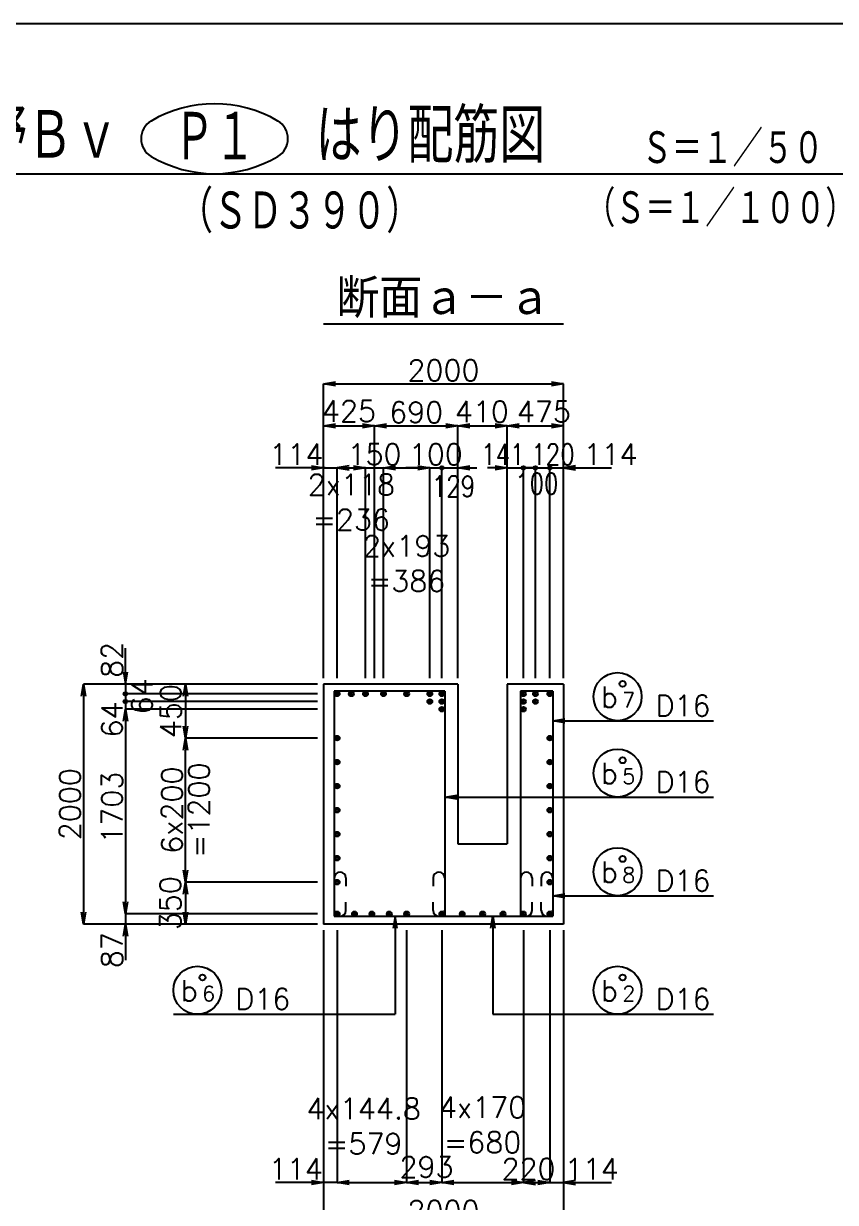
# Model space of a CAD drawing. Header units: millimetres. Extents: x -19525 to 20025, y -14225 to 14225.
# Drawn here: x -2248 to 4515, y 4033 to 13850 of the extents above; entities that cross this region are included whole.
import ezdxf
from ezdxf.enums import TextEntityAlignment as Align

# ---------------------------------------------------------------- set-up
doc = ezdxf.new("R2010")
doc.units = ezdxf.units.MM
doc.header["$PDMODE"] = 35
for name, color, linetype in [('DIM-01', 2, 'Continuous'), ('DIM-02', 2, 'Continuous'), ('GAIKEI-01', 7, 'Continuous'), ('TEKKIN-01', 3, 'Continuous'), ('TEKKIN-02', 4, 'Continuous'), ('TEKKIN-03', 6, 'Continuous'), ('TEXT-01', 4, 'Continuous'), ('WAKU-01', 1, 'Continuous'), ('WAKU-02', 4, 'Continuous')]:
    doc.layers.add(name, color=color, linetype=linetype)
doc.styles.get("Standard").update_dxf_attribs({"font": 'txt.shx', "bigfont": 'bigfont.shx'})
doc.dimstyles.get("Standard").update_dxf_attribs({"dimscale": 50, "dimtxt": 3.5, "dimasz": 2, "dimexe": 0, "dimexo": 1, "dimgap": 0.5, "dimtad": 1, "dimdec": 0, "dimzin": 0, "dimdsep": 46, "dimtxsty": 'Standard', "dimblk1": 'OPEN', "dimblk2": 'OPEN', "dimsah": 1, "dimcen": 0, "dimclrd": 2, "dimclre": 2, "dimclrt": 6, "dimaunit": 1, "dimadec": 0, "dimazin": 0, "dimtfac": 1, "dimtdec": 4, "dimtix": 1, "dimtofl": 0, "dimtmove": 2, "dimatfit": 3, "dimldrblk": 'OPEN', "dimfxl": 0, "dimtolj": 1, "dimtzin": 0, "dimarcsym": 0})

# ---------------------------------------------------------------- blocks, each defined once
blk = doc.blocks.new('GROUP_2')
at = {"layer": 'WAKU-02', "color": 2, "linetype": 'Continuous'}
for centre, radius, start, end in [((-5265, 24280), 2084, 59.566, 120.434), ((-6148, 25782), 342, 120.434, 239.566), ((-4383, 25782), 342, 300.434, 419.566), ((-5265, 27284), 2084, 239.566, 300.434)]:
    blk.add_arc(centre, radius, start, end, dxfattribs=at)
blk = doc.blocks.new('_OPEN')
at = {"color": 0, "linetype": 'ByBlock'}
for p, q in [((-1, 0.167), (0, 0)), ((0, 0), (-1, -0.167)), ((0, 0), (-1, 0))]:
    blk.add_line(p, q, dxfattribs=at)
blk = doc.blocks.new('*D71')
at = {"layer": 'DEFPOINTS', "color": 0}
for p in [(364, 6350), (943, 6350), (943, 4200)]:
    blk.add_point(p, dxfattribs=at)
at = {"layer": 'DIM-01', "color": 2, "lineweight": -2}
for p, q in [((943, 6300), (943, 4200)), ((464, 4200), (843, 4200))]:
    blk.add_line(p, q, dxfattribs=at)
at = {"layer": 'DIM-01', "color": 2, "lineweight": -2, "xscale": 100, "yscale": 100, "zscale": 100, "rotation": 180}
blk.add_blockref('_OPEN', (364, 4200), dxfattribs=at)
at = {"layer": 'DIM-01', "color": 2, "lineweight": -2, "xscale": 100, "yscale": 100, "zscale": 100}
blk.add_blockref('_OPEN', (943, 4200), dxfattribs=at)
at = {"layer": 'DIM-01', "color": 6, "insert": (585.1, 4668.8), "char_height": 175, "attachment_point": 5}
blk.add_mtext('\\A1;4x144.8\\P=579', dxfattribs=at)
blk = doc.blocks.new('*D72')
at = {"layer": 'DEFPOINTS', "color": 0}
for p in [(250, 6350), (364, 6350), (364, 4200)]:
    blk.add_point(p, dxfattribs=at)
at = {"layer": 'DIM-01', "color": 2, "lineweight": -2}
blk.add_line((364, 6300), (364, 4200), dxfattribs=at)
at = {"layer": 'DIM-01', "color": 6, "insert": (20.4, 4312.5), "char_height": 175, "attachment_point": 5}
blk.add_mtext('\\A1;114', dxfattribs=at)
blk = doc.blocks.new('*D73')
at = {"layer": 'DEFPOINTS', "color": 0}
for p in [(364, 10150), (250, 8350), (364, 8350)]:
    blk.add_point(p, dxfattribs=at)
at = {"layer": 'DIM-01', "color": 2, "lineweight": -2}
blk.add_line((364, 8400), (364, 10150), dxfattribs=at)
at = {"layer": 'DIM-01', "color": 6, "insert": (24.1, 10262.5), "char_height": 175, "attachment_point": 5}
blk.add_mtext('\\A1;114', dxfattribs=at)
blk = doc.blocks.new('*D74')
at = {"layer": 'DEFPOINTS', "color": 0}
for p in [(675, 10500), (250, 8350), (675, 8350)]:
    blk.add_point(p, dxfattribs=at)
at = {"layer": 'DIM-01', "color": 2, "lineweight": -2}
for p, q in [((350, 10500), (575, 10500)), ((675, 8400), (675, 10500))]:
    blk.add_line(p, q, dxfattribs=at)
at = {"layer": 'DIM-01', "color": 2, "lineweight": -2, "xscale": 100, "yscale": 100, "zscale": 100, "rotation": 180}
blk.add_blockref('_OPEN', (250, 10500), dxfattribs=at)
at = {"layer": 'DIM-01', "color": 2, "lineweight": -2, "xscale": 100, "yscale": 100, "zscale": 100}
blk.add_blockref('_OPEN', (675, 10500), dxfattribs=at)
at = {"layer": 'DIM-01', "color": 6, "insert": (462.5, 10622.4), "char_height": 175, "attachment_point": 5}
blk.add_mtext('\\A1;425', dxfattribs=at)
blk = doc.blocks.new('*D75')
at = {"layer": 'DEFPOINTS', "color": 0}
for p in [(250, 6350), (2250, 6350), (2250, 3850)]:
    blk.add_point(p, dxfattribs=at)
at = {"layer": 'DIM-01', "color": 2, "lineweight": -2}
for p, q in [((250, 6300), (250, 3850)), ((2250, 6300), (2250, 3850)), ((350, 3850), (2150, 3850))]:
    blk.add_line(p, q, dxfattribs=at)
at = {"layer": 'DIM-01', "color": 2, "lineweight": -2, "xscale": 100, "yscale": 100, "zscale": 100, "rotation": 180}
blk.add_blockref('_OPEN', (250, 3850), dxfattribs=at)
at = {"layer": 'DIM-01', "color": 2, "lineweight": -2, "xscale": 100, "yscale": 100, "zscale": 100}
blk.add_blockref('_OPEN', (2250, 3850), dxfattribs=at)
at = {"layer": 'DIM-01', "color": 6, "insert": (1250, 3962.5), "char_height": 175, "attachment_point": 5}
blk.add_mtext('\\A1;2000', dxfattribs=at)
blk = doc.blocks.new('*D76')
at = {"layer": 'DEFPOINTS', "color": 0}
for p in [(400, 6700), (-900, 6350), (1700, 6350)]:
    blk.add_point(p, dxfattribs=at)
at = {"layer": 'DIM-01', "color": 2, "lineweight": -2}
blk.add_line((-900, 6600), (-900, 6450), dxfattribs=at)
at = {"layer": 'DIM-01', "color": 2, "lineweight": -2, "xscale": 100, "yscale": 100, "zscale": 100}
for p, rotation in [((-900, 6700), 90), ((-900, 6350), 270)]:
    blk.add_blockref('_OPEN', p, dxfattribs=dict(at, rotation=rotation))
at = {"layer": 'DIM-01', "color": 6, "insert": (-1025.1, 6525), "char_height": 175, "attachment_point": 5, "rotation": 90}
blk.add_mtext('\\A1;350', dxfattribs=at)
blk = doc.blocks.new('*D77')
at = {"layer": 'DEFPOINTS', "color": 0}
for p in [(-250, 8350), (-900, 7900), (400, 7900)]:
    blk.add_point(p, dxfattribs=at)
at = {"layer": 'DIM-01', "color": 2, "lineweight": -2}
blk.add_line((-900, 8250), (-900, 8000), dxfattribs=at)
at = {"layer": 'DIM-01', "color": 2, "lineweight": -2, "xscale": 100, "yscale": 100, "zscale": 100}
for p, rotation in [((-900, 8350), 90), ((-900, 7900), 270)]:
    blk.add_blockref('_OPEN', p, dxfattribs=dict(at, rotation=rotation))
at = {"layer": 'DIM-01', "color": 6, "insert": (-1021.7, 8125), "char_height": 175, "attachment_point": 5, "rotation": 90}
blk.add_mtext('\\A1;450', dxfattribs=at)
blk = doc.blocks.new('*D78')
at = {"layer": 'DEFPOINTS', "color": 0}
for p in [(2250, 10850), (250, 8350), (2250, 8350)]:
    blk.add_point(p, dxfattribs=at)
at = {"layer": 'DIM-01', "color": 2, "lineweight": -2}
for p, q in [((250, 8400), (250, 10850)), ((350, 10850), (2150, 10850)), ((2250, 8400), (2250, 10850))]:
    blk.add_line(p, q, dxfattribs=at)
at = {"layer": 'DIM-01', "color": 2, "lineweight": -2, "xscale": 100, "yscale": 100, "zscale": 100, "rotation": 180}
blk.add_blockref('_OPEN', (250, 10850), dxfattribs=at)
at = {"layer": 'DIM-01', "color": 2, "lineweight": -2, "xscale": 100, "yscale": 100, "zscale": 100}
blk.add_blockref('_OPEN', (2250, 10850), dxfattribs=at)
at = {"layer": 'DIM-01', "color": 6, "insert": (1250, 10962.5), "char_height": 175, "attachment_point": 5}
blk.add_mtext('\\A1;2000', dxfattribs=at)
blk = doc.blocks.new('*D79')
at = {"layer": 'DEFPOINTS', "color": 0}
for p in [(250, 8350), (-1750, 6350), (250, 6350)]:
    blk.add_point(p, dxfattribs=at)
at = {"layer": 'DIM-01', "color": 2, "lineweight": -2}
for p, q in [((200, 8350), (-1750, 8350)), ((-1750, 8250), (-1750, 6450)), ((200, 6350), (-1750, 6350))]:
    blk.add_line(p, q, dxfattribs=at)
at = {"layer": 'DIM-01', "color": 2, "lineweight": -2, "xscale": 100, "yscale": 100, "zscale": 100}
for p, rotation in [((-1750, 8350), 90), ((-1750, 6350), 270)]:
    blk.add_blockref('_OPEN', p, dxfattribs=dict(at, rotation=rotation))
at = {"layer": 'DIM-01', "color": 6, "insert": (-1862.5, 7350), "char_height": 175, "attachment_point": 5, "rotation": 90}
blk.add_mtext('\\A1;2000', dxfattribs=at)
blk = doc.blocks.new('*D80')
at = {"layer": 'DEFPOINTS', "color": 0}
for p in [(250, 6437.2), (-1400, 6350), (250, 6350)]:
    blk.add_point(p, dxfattribs=at)
at = {"layer": 'DIM-01', "color": 6, "insert": (-1512.5, 6134.4), "char_height": 175, "attachment_point": 5, "rotation": 90}
blk.add_mtext('\\A1;87', dxfattribs=at)
blk = doc.blocks.new('*D92')
at = {"layer": 'DEFPOINTS', "color": 0}
for p in [(1136, 10150), (750, 8350), (1136, 8350)]:
    blk.add_point(p, dxfattribs=at)
at = {"layer": 'DIM-01', "color": 2, "lineweight": -2}
for p, q in [((850, 10150), (1036, 10150)), ((1136, 8400), (1136, 10150))]:
    blk.add_line(p, q, dxfattribs=at)
at = {"layer": 'DIM-01', "color": 2, "lineweight": -2, "xscale": 100, "yscale": 100, "zscale": 100, "rotation": 180}
blk.add_blockref('_OPEN', (750, 10150), dxfattribs=at)
at = {"layer": 'DIM-01', "color": 2, "lineweight": -2, "xscale": 100, "yscale": 100, "zscale": 100}
blk.add_blockref('_OPEN', (1136, 10150), dxfattribs=at)
at = {"layer": 'DIM-01', "color": 6, "insert": (943, 9355), "char_height": 175, "attachment_point": 5}
blk.add_mtext('\\A1;2x193\\P=386', dxfattribs=at)
blk = doc.blocks.new('*D93')
at = {"layer": 'DEFPOINTS', "color": 0}
for p in [(750, 10150), (600, 8350), (750, 8350)]:
    blk.add_point(p, dxfattribs=at)
at = {"layer": 'DIM-01', "color": 2, "lineweight": -2}
blk.add_line((750, 8400), (750, 10150), dxfattribs=at)
at = {"layer": 'DIM-01', "color": 6, "insert": (675, 10262.5), "char_height": 175, "attachment_point": 5}
blk.add_mtext('\\A1;150', dxfattribs=at)
blk = doc.blocks.new('*D94')
at = {"layer": 'DEFPOINTS', "color": 0}
for p in [(2250, 10500), (1780, 8350), (2250, 8350)]:
    blk.add_point(p, dxfattribs=at)
at = {"layer": 'DIM-01', "color": 2, "lineweight": -2}
blk.add_line((1880, 10500), (2150, 10500), dxfattribs=at)
at = {"layer": 'DIM-01', "color": 2, "lineweight": -2, "xscale": 100, "yscale": 100, "zscale": 100, "rotation": 180}
blk.add_blockref('_OPEN', (1780, 10500), dxfattribs=at)
at = {"layer": 'DIM-01', "color": 2, "lineweight": -2, "xscale": 100, "yscale": 100, "zscale": 100}
blk.add_blockref('_OPEN', (2250, 10500), dxfattribs=at)
at = {"layer": 'DIM-01', "color": 6, "insert": (2086.4, 10619.3), "char_height": 175, "attachment_point": 5}
blk.add_mtext('\\A1;475', dxfattribs=at)
blk = doc.blocks.new('*D95')
at = {"layer": 'DEFPOINTS', "color": 0}
for p in [(1370, 10500), (675, 8350), (1370, 8350)]:
    blk.add_point(p, dxfattribs=at)
at = {"layer": 'DIM-01', "color": 2, "lineweight": -2}
for p, q in [((775, 10500), (1270, 10500)), ((1370, 8400), (1370, 10500))]:
    blk.add_line(p, q, dxfattribs=at)
at = {"layer": 'DIM-01', "color": 2, "lineweight": -2, "xscale": 100, "yscale": 100, "zscale": 100, "rotation": 180}
blk.add_blockref('_OPEN', (675, 10500), dxfattribs=at)
at = {"layer": 'DIM-01', "color": 2, "lineweight": -2, "xscale": 100, "yscale": 100, "zscale": 100}
blk.add_blockref('_OPEN', (1370, 10500), dxfattribs=at)
at = {"layer": 'DIM-01', "color": 6, "insert": (1022.5, 10612.5), "char_height": 175, "attachment_point": 5}
blk.add_mtext('\\A1;690', dxfattribs=at)
blk = doc.blocks.new('*D101')
at = {"layer": 'DEFPOINTS', "color": 0}
for p in [(1916, 6350), (2136, 6350), (2136, 4200)]:
    blk.add_point(p, dxfattribs=at)
at = {"layer": 'DIM-01', "color": 2, "lineweight": -2}
blk.add_line((2136, 6300), (2136, 4200), dxfattribs=at)
at = {"layer": 'DIM-01', "color": 6, "insert": (1958.7, 4312.5), "char_height": 175, "attachment_point": 5}
blk.add_mtext('\\A1;220', dxfattribs=at)
blk = doc.blocks.new('*D102')
at = {"layer": 'DEFPOINTS', "color": 0}
for p in [(1236, 6350), (1916, 6350), (1916, 4200)]:
    blk.add_point(p, dxfattribs=at)
at = {"layer": 'DIM-01', "color": 2, "lineweight": -2}
for p, q in [((1916, 6300), (1916, 4200)), ((1336, 4200), (1816, 4200))]:
    blk.add_line(p, q, dxfattribs=at)
at = {"layer": 'DIM-01', "color": 2, "lineweight": -2, "xscale": 100, "yscale": 100, "zscale": 100, "rotation": 180}
blk.add_blockref('_OPEN', (1236, 4200), dxfattribs=at)
at = {"layer": 'DIM-01', "color": 2, "lineweight": -2, "xscale": 100, "yscale": 100, "zscale": 100}
blk.add_blockref('_OPEN', (1916, 4200), dxfattribs=at)
at = {"layer": 'DIM-01', "color": 6, "insert": (1576, 4680.3), "char_height": 175, "attachment_point": 5}
blk.add_mtext('\\A1;4x170\\P=680', dxfattribs=at)
blk = doc.blocks.new('*D103')
at = {"layer": 'DEFPOINTS', "color": 0}
for p in [(943, 6350), (1236, 6350), (1236, 4200)]:
    blk.add_point(p, dxfattribs=at)
at = {"layer": 'DIM-01', "color": 2, "lineweight": -2}
for p, q in [((1236, 6300), (1236, 4200)), ((1043, 4200), (1136, 4200))]:
    blk.add_line(p, q, dxfattribs=at)
at = {"layer": 'DIM-01', "color": 2, "lineweight": -2, "xscale": 100, "yscale": 100, "zscale": 100, "rotation": 180}
blk.add_blockref('_OPEN', (943, 4200), dxfattribs=at)
at = {"layer": 'DIM-01', "color": 2, "lineweight": -2, "xscale": 100, "yscale": 100, "zscale": 100}
blk.add_blockref('_OPEN', (1236, 4200), dxfattribs=at)
at = {"layer": 'DIM-01', "color": 6, "insert": (1108.8, 4327), "char_height": 175, "attachment_point": 5}
blk.add_mtext('\\A1;293', dxfattribs=at)
blk = doc.blocks.new('*D104')
at = {"layer": 'DEFPOINTS', "color": 0}
for p in [(2136, 6350), (2250, 6350), (2250, 4200)]:
    blk.add_point(p, dxfattribs=at)
at = {"layer": 'DIM-01', "color": 6, "insert": (2485.2, 4312.5), "char_height": 175, "attachment_point": 5}
blk.add_mtext('\\A1;114', dxfattribs=at)

msp = doc.modelspace()

# ---------------------------------------------------------------- linework, layer by layer
at = {"color": 2, "linetype": 'ByBlock'}
for p, q in [((1370, 10150), (1470, 10166.7)), ((1370, 10150), (1470, 10150)), ((1470, 10133.3), (1370, 10150)), ((1680, 10166.7), (1780, 10150)), ((1680, 10166.7), (1780, 10150)), ((1780, 10150), (1680, 10133.3)), ((1780, 10150), (1680, 10150)), ((1780, 10150), (1680, 10133.3)), ((1780, 10150), (1680, 10150)), ((2350, 10166.7), (2250, 10150)), ((2250, 10150), (2350, 10166.7)), ((2250, 10150), (2350, 10133.3)), ((2250, 10150), (2350, 10150)), ((2350, 10133.3), (2250, 10150)), ((2250, 10150), (2350, 10150))]:
    msp.add_line(p, q, dxfattribs=at)
at = {"layer": 'DIM-01', "color": 2}
for p, q in [((1470, 10500), (1680, 10500)), ((1780, 8400), (1780, 10500)), ((264, 10150), (164, 10150)), ((364, 10150), (600, 10150)), ((600, 8400), (600, 10150)), ((700, 10150), (800, 10150)), ((1036, 10150), (936, 10150)), ((1136, 10150), (1236, 10150)), ((1236, 8400), (1236, 10150)), ((1236, 10150), (1527.3, 10150)), ((1780, 10150), (1615.4, 10150)), ((1780, 10150), (1680, 10150)), ((1780, 10150), (2016, 10150)), ((1916, 8400), (1916, 10150)), ((2036, 10150), (1936, 10150)), ((2016, 8400), (2016, 10150)), ((2016, 10150), (2136, 10150)), ((2116, 10150), (2216, 10150)), ((2136, 8400), (2136, 10150)), ((2136, 10150), (2250, 10150)), ((2236, 10150), (2336, 10150)), ((2350, 10150), (2450, 10150)), ((200, 8268), (-1400, 8268)), ((200, 8204), (-1400, 8204)), ((200, 8140), (-1400, 8140)), ((-1400, 8104), (-1400, 6537.2)), ((200, 7900), (-900, 7900)), ((-900, 6800), (-900, 7800)), ((200, 6700), (-900, 6700)), ((200, 6437.2), (-1400, 6437.2))]:
    msp.add_line(p, q, dxfattribs=at)
at = {"layer": 'DIM-01'}
for p, q in [((250, 10150), (-150, 10150)), ((250, 10150), (364, 10150)), ((364, 10150), (600, 10150)), ((600, 10150), (750, 10150)), ((1136, 10150), (1236, 10150)), ((1916, 10150), (2016, 10150)), ((2016, 10150), (2136, 10150)), ((2136, 10150), (2250, 10150)), ((2250, 10150), (2650, 10150)), ((-1400, 8350), (-1400, 8650)), ((-1400, 8350), (-1400, 8268)), ((-1400, 8268), (-1400, 8204)), ((-1400, 8204), (-1400, 8140)), ((-1400, 6437.2), (-1400, 6350)), ((-1400, 6350), (-1400, 6050)), ((250, 4200), (-150, 4200)), ((364, 4200), (250, 4200)), ((1916, 4200), (2136, 4200)), ((2136, 4200), (2250, 4200)), ((2250, 4200), (2650, 4200))]:
    msp.add_line(p, q, dxfattribs=at)
for centre, radius in [((1236, 10150), 15), ((1236, 10150), 7.5), ((1916, 10150), 15), ((1916, 10150), 7.5), ((2016, 10150), 15), ((2016, 10150), 7.5), ((2136, 10150), 15), ((2136, 10150), 7.5), ((-1400, 8268), 15), ((-1400, 8268), 7.5), ((-1400, 8204), 15), ((-1400, 8204), 7.5)]:
    msp.add_circle(centre, radius, dxfattribs=at)
at = {"layer": 'DIM-02'}
for p, q in [((2160, 8044.9), (2500, 8044.9)), ((2500, 8044.9), (3500, 8044.9)), ((1260, 7408.6), (2500, 7408.6)), ((2500, 7408.6), (3500, 7408.6)), ((2160, 6587), (2500, 6587)), ((2500, 6587), (3500, 6587)), ((846.5, 6416.7), (846.5, 5600)), ((1661, 6416.7), (1661, 5600)), ((-1000, 5600), (0, 5600)), ((0, 5600), (846.5, 5600)), ((1661, 5600), (2500, 5600)), ((2500, 5600), (3500, 5600))]:
    msp.add_line(p, q, dxfattribs=at)
for centre in [(2700, 8244.9), (2700, 7608.6), (2700, 6787), (-800, 5800), (2700, 5800)]:
    msp.add_circle(centre, 200, dxfattribs=at)
at = {"layer": 'DIM-02', "color": 6}
for centre in [(2742.1, 8351.5), (2742.1, 7715.3), (2742.1, 6893.7), (-757.9, 5906.7), (2742.1, 5906.7)]:
    msp.add_circle(centre, 25, dxfattribs=at)
at = {"layer": 'GAIKEI-01', "ltscale": 100}
for p, q in [((1370, 8350), (250, 8350)), ((250, 8350), (250, 6350)), ((2250, 8350), (1780, 8350)), ((2250, 8350), (2250, 6350)), ((2250, 6350), (250, 6350))]:
    msp.add_line(p, q, dxfattribs=at)
at = {"layer": 'GAIKEI-01', "ltscale": 50}
for p, q in [((1370, 8350), (1370, 7020)), ((1780, 8350), (1780, 7020)), ((1370, 7020), (1780, 7020))]:
    msp.add_line(p, q, dxfattribs=at)
at = {"layer": 'TEKKIN-01'}
for centre, radius in [((364, 8268), 20), ((364, 8268), 10), ((482, 8268), 20), ((482, 8268), 10), ((600, 8268), 20), ((600, 8268), 10), ((750, 8268), 20), ((750, 8268), 10), ((943, 8268), 20), ((943, 8268), 10), ((1136, 8268), 20), ((1136, 8268), 10), ((1236, 8268), 20), ((1236, 8268), 10), ((1916, 8268), 20), ((1916, 8268), 10), ((2016, 8268), 20), ((2016, 8268), 10), ((2136, 8268), 20), ((2136, 8268), 10), ((1136, 8204), 20), ((1136, 8204), 10), ((1236, 8204), 20), ((1236, 8140), 20), ((1236, 8204), 10), ((1236, 8140), 10), ((1916, 8204), 20), ((1916, 8140), 20), ((1916, 8204), 10), ((1916, 8140), 10), ((2016, 8204), 20), ((2016, 8204), 10), ((364, 6437.2), 20), ((364, 6437.2), 10), ((508.7, 6437.2), 20), ((508.7, 6437.2), 10), ((653.5, 6437.2), 20), ((653.5, 6437.2), 10), ((798.2, 6437.2), 20), ((798.2, 6437.2), 10), ((943, 6437.2), 20), ((943, 6437.2), 10), ((1236, 6437.2), 20), ((1236, 6437.2), 10), ((1406, 6437.2), 20), ((1406, 6437.2), 10), ((1576, 6437.2), 20), ((1576, 6437.2), 10), ((1746, 6437.2), 20), ((1746, 6437.2), 10), ((1916, 6437.2), 20), ((1916, 6437.2), 10), ((2136, 6437.2), 20), ((2136, 6437.2), 10)]:
    msp.add_circle(centre, radius, dxfattribs=at)
at = {"layer": 'TEKKIN-02'}
for centre, radius in [((364, 7900), 20), ((364, 7900), 10), ((2136, 7900), 20), ((2136, 7900), 10), ((364, 7700), 20), ((364, 7700), 10), ((2136, 7700), 20), ((2136, 7700), 10), ((364, 7500), 20), ((364, 7500), 10), ((2136, 7500), 20), ((2136, 7500), 10), ((364, 7300), 20), ((364, 7300), 10), ((2136, 7300), 20), ((2136, 7300), 10), ((364, 7100), 20), ((364, 7100), 10), ((2136, 7100), 20), ((2136, 7100), 10), ((364, 6900), 20), ((364, 6900), 10), ((2136, 6900), 20), ((2136, 6900), 10), ((364, 6700), 20), ((364, 6700), 10), ((2136, 6700), 20), ((2136, 6700), 10)]:
    msp.add_circle(centre, radius, dxfattribs=at)
at = {"layer": 'TEKKIN-03', "ltscale": 100}
for p, q in [((340, 8292), (340, 6416.7)), ((1260, 8292), (340, 8292)), ((1260, 8292), (1260, 6416.7)), ((1892, 8292), (1892, 6416.7)), ((2160, 8292), (1892, 8292)), ((2160, 8292), (2160, 6416.7)), ((436, 6736.7), (436, 6667.7)), ((1164, 6736.7), (1164, 6667.7)), ((1988, 6736.7), (1988, 6667.7)), ((2064, 6736.7), (2064, 6667.7)), ((436, 6464.7), (436, 6533.7)), ((1164, 6464.7), (1164, 6533.7)), ((1988, 6464.7), (1988, 6533.7)), ((2064, 6464.7), (2064, 6533.7)), ((340, 6416.7), (2160, 6416.7))]:
    msp.add_line(p, q, dxfattribs=at)
at = {"layer": 'TEKKIN-03'}
for centre, start, end in [((388, 6736.7), 0, 180), ((1212, 6736.7), 0, 180), ((1940, 6736.7), 0, 180), ((2112, 6736.7), 0, 180), ((388, 6464.7), 180, 0), ((1212, 6464.7), 180, 0), ((1940, 6464.7), 180, 0), ((2112, 6464.7), 180, 0)]:
    msp.add_arc(centre, 48, start, end, dxfattribs=at)
at = {"layer": 'TEXT-01'}
msp.add_line((-4250, 12600), (4750, 12600), dxfattribs=at)
at = {"layer": 'TEXT-01', "color": 4}
msp.add_line((250, 11350), (2250, 11350), dxfattribs=at)
at = {"layer": 'WAKU-01'}
msp.add_line((-19525, 13850), (20025, 13850), dxfattribs=at)

# ---------------------------------------------------------------- block references
at = {"layer": 'DIM-01', "color": 2, "xscale": 100, "yscale": 100, "zscale": 100}
for p, rotation in [((1370, 10500), 180), ((-1400, 8140), 90), ((-900, 7900), 90), ((-900, 6700), 270), ((-1400, 6437.2), 270)]:
    msp.add_blockref('_OPEN', p, dxfattribs=dict(at, rotation=rotation))
for p in [(1780, 10500), (1136, 10150)]:
    msp.add_blockref('_OPEN', p, dxfattribs=at)
at = {"layer": 'DIM-01', "yscale": 100, "zscale": 100}
for p, xscale, rotation in [((250, 10150), 100, 359.9999999999979), ((600, 10150), 100, 359.9999999999979), ((-1400, 8350), -100, 89.99999999999895), ((-1400, 6350), 100, 90.00000000000105), ((250, 4200), 100, 359.9999999999979), ((2136, 4200), 100, 359.9999999999979)]:
    msp.add_blockref('_OPEN', p, dxfattribs=dict(at, xscale=xscale, rotation=rotation))
at = {"layer": 'DIM-01', "xscale": -100, "yscale": 100, "zscale": 100}
for p in [(364, 10150), (1916, 4200), (2250, 4200)]:
    msp.add_blockref('_OPEN', p, dxfattribs=at)
at = {"layer": 'DIM-02', "yscale": 100, "zscale": 100}
for p, xscale, rotation in [((2160, 8044.9), 100, 180.0000000000021), ((1260, 7408.6), 100, 180.0000000000021), ((2160, 6587), 100, 180.0000000000021), ((846.5, 6416.7), -100, 270.0000000000005), ((1661, 6416.7), 100, 89.99999999999947)]:
    msp.add_blockref('_OPEN', p, dxfattribs=dict(at, xscale=xscale, rotation=rotation))
at = {"layer": 'TEXT-01', "color": 2, "xscale": 0.5, "yscale": 0.5, "zscale": 0.5}
msp.add_blockref('GROUP_2', (1975, 0), dxfattribs=at)

# ---------------------------------------------------------------- texts
at = {"layer": 'DIM-01', "color": 6, "width": 0.8}
for s, p in [('141', (1564.3, 10175)), ('120', (1982.2, 10175)), ('129', (1153.8, 9907.7)), ('100', (1847.8, 9931))]:
    msp.add_text(s, height=175, dxfattribs=at).set_placement(p)
at = {"layer": 'DIM-01', "color": 6}
msp.add_text('114', height=175, dxfattribs=at).set_placement((2416.3, 10175))
at = {"layer": 'DIM-01', "color": 6, "char_height": 175, "attachment_point": 5}
for s, insert in [('\\A1;410', (1570, 10619.3)), ('\\A1;100', (1186, 10262.5)), ('\\A1;2x118\\P=236', (482, 9863.7))]:
    msp.add_mtext(s, dxfattribs=dict(at, insert=insert))
at = {"layer": 'DIM-01', "color": 6, "char_height": 175, "attachment_point": 5, "rotation": 90}
for s, insert in [('\\A1;82', (-1512.5, 8550.9)), ('\\A1;64', (-1262.5, 8247.7)), ('\\A1;64', (-1512.5, 8054.4)), ('\\A1;=1200', (-787.5, 7300)), ('1703', (-1512.5, 7320.6)), ('\\A1;6x200', (-1012.5, 7300))]:
    msp.add_mtext(s, dxfattribs=dict(at, insert=insert))
at = {"layer": 'DIM-02', "color": 6}
for s, height, p in [('b', 175, (2560.2, 8154.9)), ('7', 125, (2740.2, 8154.9)), ('D16', 175, (3016.2, 8083.3)), ('b', 175, (2560.2, 7518.6)), ('5', 125, (2740.2, 7518.6)), ('D16', 175, (3016.2, 7447.1)), ('b', 175, (2560.2, 6697)), ('8', 125, (2740.2, 6697)), ('D16', 175, (3016.2, 6625.4)), ('b', 175, (-939.8, 5710)), ('6', 125, (-759.8, 5710)), ('D16', 175, (-483.8, 5638.4)), ('b', 175, (2560.2, 5710)), ('2', 125, (2740.2, 5710)), ('D16', 175, (3016.2, 5638.4))]:
    msp.add_text(s, height=height, dxfattribs=at).set_placement(p)
at = {"layer": 'TEXT-01'}
for s, height, width, p, p2 in [('第２南鹿野Ｂｖ', 450, 0.75, (-4150, 12690), (-1450, 12690)), ('はり配筋図', 450, 0.75, (184.8, 12690), (2097.3, 12690)), ('Ｐ１', 450, 0.865385, (-995.2, 12675), (-320.2, 12675)), ('Ｓ＝１／５０', 300, 0.75, (2901, 12660), (4416, 12660)), ('（Ｓ＝１／１００）', 300, 0.75, (2431, 12160), (4681, 12160))]:
    msp.add_text(s, height=height, dxfattribs=dict(at, width=width)).set_placement(p, p2, align=Align.FIT)
at = {"layer": 'TEXT-01', "width": 0.75}
msp.add_text('（ＳＤ３９０）', height=350, dxfattribs=at).set_placement((-959.1, 12110))
at = {"layer": 'TEXT-01', "color": 4}
msp.add_text('断面ａ－ａ', height=325, dxfattribs=at).set_placement((357.6, 11400))

# ---------------------------------------------------------------- dimensions: what is measured, and where the dimension line sits
at = {"layer": 'DIM-01'}
for base, p1, p2, override, picture, middle in [((2250, 10850), (250, 8350), (2250, 8350), {"dimblk1": 'OPEN', "dimblk2": 'OPEN'}, '*D78', (1250, 10962.5)), ((750, 10150), (600, 8350), (750, 8350), {"dimblk1": 'OPEN', "dimblk2": 'OPEN', "dimse1": 1}, '*D93', (675, 10262.5))]:
    dim = msp.add_linear_dim(base=base, p1=p1, p2=p2, dimstyle='Standard', override=override, dxfattribs=at)
    dim.commit()
    dim.dimension.update_dxf_attribs({"geometry": picture, "text_midpoint": middle})
for base, p1, p2, override, picture, middle in [((675, 10500), (250, 8350), (675, 8350), {"dimblk1": 'OPEN', "dimblk2": 'OPEN', "dimse1": 1}, '*D74', (462.5, 10622.4)), ((364, 10150), (250, 8350), (364, 8350), {"dimblk1": 'OPEN', "dimblk2": 'OPEN', "dimse1": 1}, '*D73', (24.1, 10262.5)), ((364, 4200), (250, 6350), (364, 6350), {"dimblk1": 'OPEN', "dimblk2": 'OPEN', "dimse1": 1}, '*D72', (20.4, 4312.5)), ((1236, 4200), (943, 6350), (1236, 6350), {"dimblk1": 'OPEN', "dimblk2": 'OPEN', "dimse1": 1}, '*D103', (1108.8, 4327)), ((2136, 4200), (1916, 6350), (2136, 6350), {"dimblk1": 'OPEN', "dimblk2": 'OPEN', "dimse1": 1}, '*D101', (1958.7, 4312.5)), ((2250, 4200), (2136, 6350), (2250, 6350), {"dimblk1": 'OPEN', "dimblk2": 'OPEN', "dimse1": 1, "dimse2": 1}, '*D104', (2485.2, 4312.5))]:
    dim = msp.add_linear_dim(base=base, p1=p1, p2=p2, dimstyle='Standard', override=override, dxfattribs=at)
    dim.commit()
    dim.dimension.update_dxf_attribs({"geometry": picture, "text_midpoint": middle, "dimtype": 160})
dim = msp.add_linear_dim(base=(1370, 10500), p1=(675, 8350), p2=(1370, 8350), text='690', dimstyle='Standard', override={"dimblk1": 'OPEN', "dimblk2": 'OPEN', "dimse1": 1}, dxfattribs=at)
dim.commit()
dim.dimension.update_dxf_attribs({"geometry": '*D95', "text_midpoint": (1022.5, 10612.5)})
for base, p1, p2, text, override, picture, middle in [((2250, 10500), (1780, 8350), (2250, 8350), '475', {"dimblk1": 'OPEN', "dimblk2": 'OPEN', "dimse1": 1, "dimse2": 1}, '*D94', (2086.4, 10619.3)), ((1136, 10150), (750, 8350), (1136, 8350), '2x193\\X=<>', {"dimblk1": 'OPEN', "dimblk2": 'OPEN', "dimse1": 1}, '*D92', (943, 9355)), ((943, 4200), (364, 6350), (943, 6350), '4x144.8\\X=<>', {"dimblk1": 'OPEN', "dimblk2": 'OPEN', "dimse1": 1}, '*D71', (585.1, 4668.8)), ((1916, 4200), (1236, 6350), (1916, 6350), '4x170\\X=<>', {"dimblk1": 'OPEN', "dimblk2": 'OPEN', "dimse1": 1}, '*D102', (1576, 4680.3))]:
    dim = msp.add_linear_dim(base=base, p1=p1, p2=p2, text=text, dimstyle='Standard', override=override, dxfattribs=at)
    dim.commit()
    dim.dimension.update_dxf_attribs({"geometry": picture, "text_midpoint": middle, "dimtype": 160})
for base, p1, p2, angle, picture, middle in [((-1750, 6350), (250, 8350), (250, 6350), 90, '*D79', (-1862.5, 7350)), ((2250, 3850), (250, 6350), (2250, 6350), 180, '*D75', (1250, 3962.5))]:
    dim = msp.add_linear_dim(base=base, p1=p1, p2=p2, angle=angle, dimstyle='Standard', override={"dimblk1": 'OPEN', "dimblk2": 'OPEN'}, dxfattribs=at)
    dim.commit()
    dim.dimension.update_dxf_attribs({"geometry": picture, "text_midpoint": middle})
for base, p1, p2, override, picture, middle in [((-900, 7900), (-250, 8350), (400, 7900), {"dimtad": 3, "dimblk1": 'OPEN', "dimblk2": 'OPEN', "dimse1": 1, "dimse2": 1}, '*D77', (-1021.7, 8125)), ((-900, 6350), (400, 6700), (1700, 6350), {"dimblk1": 'OPEN', "dimblk2": 'OPEN', "dimse1": 1, "dimse2": 1}, '*D76', (-1025.1, 6525)), ((-1400, 6350), (250, 6437.2), (250, 6350), {"dimblk1": 'OPEN', "dimblk2": 'OPEN', "dimse1": 1, "dimse2": 1}, '*D80', (-1512.5, 6134.4))]:
    dim = msp.add_linear_dim(base=base, p1=p1, p2=p2, angle=90, dimstyle='Standard', override=override, dxfattribs=at)
    dim.commit()
    dim.dimension.update_dxf_attribs({"geometry": picture, "text_midpoint": middle, "dimtype": 160})

doc.saveas('drawing.dxf')
